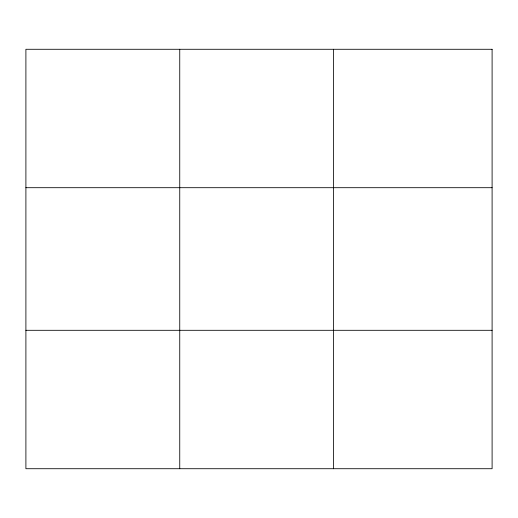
<?xml version="1.0" encoding="UTF-8"?>
<svg xmlns="http://www.w3.org/2000/svg" width="518" height="518" viewBox="0 0 518 518"><rect width="100%" height="100%" fill="white"/><g stroke="black" fill="none" stroke-linecap="round" stroke-linejoin="round"><path stroke-width="0.78" d="M179.746 49.281L179.746 468.719M333.592 49.281L333.592 468.719M25.9 187.697L492.1 187.697M25.9 330.303L492.1 330.303M492.1 49.281L492.1 468.719L25.9 468.719L25.9 49.281L492.1 49.281"/></g></svg>
